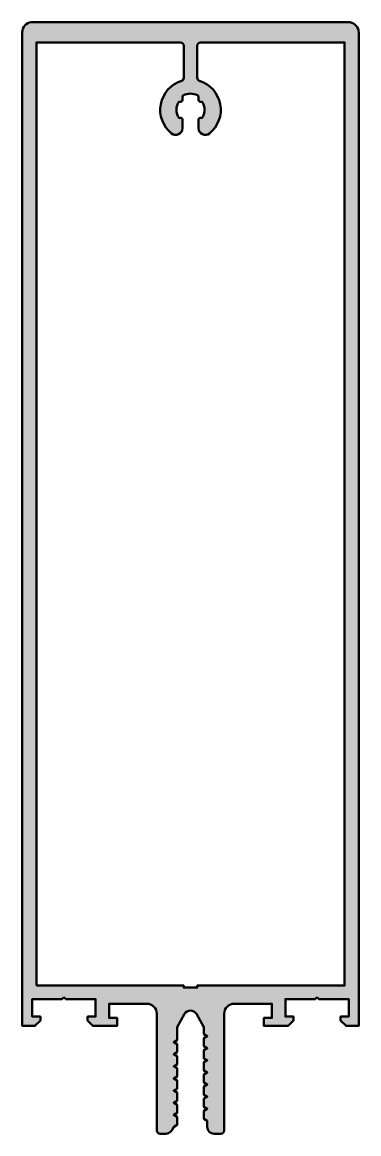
# Model space of a CAD drawing. Extents: x -25 to 25, y -16 to 149.
import ezdxf

# ---------------------------------------------------------------- set-up
doc = ezdxf.new("R2010")
doc.units = 0
doc.layers.add('0S-Alu contour', color=7, linetype='Continuous', lineweight=50)
doc.layers.add('0S-Alu hatch', color=252, linetype='Continuous', lineweight=25)

# ---------------------------------------------------------------- blocks, each defined once
blk = doc.blocks.new('322360__F8DB8D3F_54EB_4769_9F87_B693B8A537E0_')
at = {"layer": '0S-Alu hatch'}
h = blk.add_hatch(color=256, dxfattribs=at)
edge = h.paths.add_edge_path()
edge.add_arc((-23.49665275912689, 147.5051456645124), 1.503349771459177, 96.12681822609166, 179.8948720417152)
edge.add_line((-25, 147.5079040527344), (-25, -9.1552734375e-05))
edge.add_line((-25, -9.1552734375e-05), (-23.10101008415222, -9.15527343466e-05))
edge.add_line((-23.10101008415222, -9.15527343466e-05), (-22.30101013183594, 0.7999114990234375))
edge.add_line((-22.30101013183594, 0.7999114990234375), (-22.30101013183594, 1.39990234375))
edge.add_line((-22.30101013183594, 1.39990234375), (-23.5, 1.39990234375))
edge.add_line((-23.5, 1.39990234375), (-23.5, 4.000289916992187))
edge.add_line((-23.5, 4.000289916992187), (-19.05004262924194, 4.000289916992187))
edge.add_ellipse((-18.80101919174194, 3.945766300111927), major_axis=(-0.2549225318052954, 0), ratio=1, start_angle=192.3500084610652, end_angle=347.64999153893484, ccw=False)
edge.add_line((-18.55199575424194, 4.000289916992187), (-14.0999755859375, 4.000289916992187))
edge.add_line((-14.0999755859375, 4.000289916992187), (-14.0999755859375, 1.398895263671875))
edge.add_line((-14.0999755859375, 1.398895263671875), (-15.2989501953125, 1.398895263671875))
edge.add_line((-15.2989501953125, 1.398895263671875), (-15.2989501953125, 0.7999114990234091))
edge.add_line((-15.2989501953125, 0.7999114990234091), (-14.49895000457762, -9.1552734375e-05))
edge.add_line((-14.49895000457762, -9.1552734375e-05), (-10.89997100830078, -9.15527344034e-05))
edge.add_line((-10.89997100830078, -9.15527344034e-05), (-10.89997100830078, 1.199920654296875))
edge.add_line((-10.89997100830078, 1.199920654296875), (-12.09996795654297, 1.199920654296875))
edge.add_line((-12.09996795654297, 1.199920654296875), (-12.09996795654297, 3.30023193359375))
edge.add_line((-12.09996795654297, 3.30023193359375), (-6.499870300292936, 3.30023193359375))
edge.add_ellipse((-6.499112281646256, 1.800989952240461), major_axis=(-1.49924217298087, 0), ratio=1, start_angle=179.9710311837013, end_angle=270.0289688162994, ccw=False)
edge.add_line((-4.999870300292968, 1.800231933593791), (-4.999870300292979, -15.50009155273429))
edge.add_arc((-4.499674670978762, -15.49996198529533), 0.5001956460953711, 180.0148415276057, 269.0686711436248)
edge.add_line((-4.50780487060545, -16.0000915527344), (-3.65813446044919, -16.00009155273435))
edge.add_arc((-3.754578197183214, -14.74870026483461), 1.2551022069085, 274.4070287628936, 348.4301201888815)
edge.add_line((-2.524978637695372, -15.00042724609386), (-2.000175476074218, -14.69595336914062))
edge.add_line((-2.000175476074218, -14.69595336914062), (-1.999870300292968, -13.48934936523437))
edge.add_line((-1.999870300292968, -13.48934936523437), (-2.499931335449218, -13.20040893554687))
edge.add_line((-2.499931335449218, -13.20040893554687), (-2.000175476074218, -12.91134643554687))
edge.add_line((-2.000175476074218, -12.91134643554687), (-1.999870300292968, -11.68936157226562))
edge.add_line((-1.999870300292968, -11.68936157226562), (-2.499931335449218, -11.40042114257812))
edge.add_line((-2.499931335449218, -11.40042114257812), (-2.000175476074218, -11.11135864257812))
edge.add_line((-2.000175476074218, -11.11135864257812), (-1.999870300292968, -9.888504028320312))
edge.add_line((-1.999870300292968, -9.888504028320312), (-2.499931335449218, -9.600418090820312))
edge.add_line((-2.499931335449218, -9.600418090820312), (-2.000175476074218, -9.311477661132812))
edge.add_line((-2.000175476074218, -9.311477661132812), (-1.999870300292968, -8.0885009765625))
edge.add_line((-1.999870300292968, -8.0885009765625), (-2.499931335449218, -7.8004150390625))
edge.add_line((-2.499931335449218, -7.8004150390625), (-2.000175476074218, -7.511474609375))
edge.add_line((-2.000175476074218, -7.511474609375), (-1.999870300292968, -6.288497924804687))
edge.add_line((-1.999870300292968, -6.288497924804687), (-2.499931335449218, -6.000411987304687))
edge.add_line((-2.499931335449218, -6.000411987304687), (-2.000175476074218, -5.711349487304687))
edge.add_line((-2.000175476074218, -5.711349487304687), (-1.999870300292968, -4.488494873046875))
edge.add_line((-1.999870300292968, -4.488494873046875), (-2.499931335449218, -4.200408935546875))
edge.add_line((-2.499931335449218, -4.200408935546875), (-2.000175476074218, -3.911468505859375))
edge.add_line((-2.000175476074218, -3.911468505859375), (-1.999870300292968, -2.688507080078125))
edge.add_line((-1.999870300292968, -2.688507080078125), (-2.499931335449218, -2.400421142578125))
edge.add_line((-2.499931335449218, -2.400421142578125), (-2.000175476074218, -2.111480712890625))
edge.add_line((-2.000175476074218, -2.111480712890625), (-2.000175476074218, -0.1659393310546591))
edge.add_line((-2.000175476074218, -0.1659393310546591), (-0.8788375854492259, 1.78163146972659))
edge.add_ellipse((-0.0024642944336155, 1.299873822067949), major_axis=(-1.000060286324339, 0), ratio=1, start_angle=208.7983609796644, end_angle=331.2016390203338, ccw=False)
edge.add_line((0.8739089965820099, 1.781631469726562), (1.997749328613284, -0.1648712158203125))
edge.add_line((1.997749328613284, -0.1648712158203125), (1.997749328613284, -1.211471557617159))
edge.add_line((1.997749328613284, -1.211471557617159), (2.500190734863291, -1.500411987304659))
edge.add_line((2.500190734863291, -1.500411987304659), (2.000129699707034, -1.788497924804687))
edge.add_line((2.000129699707034, -1.788497924804687), (1.997749328613267, -3.011474609374971))
edge.add_line((1.997749328613267, -3.011474609374971), (2.500190734863291, -3.300415039062556))
edge.add_line((2.500190734863291, -3.300415039062556), (2.000129699707031, -3.5885009765625))
edge.add_line((2.000129699707031, -3.5885009765625), (1.997749328613281, -4.811355590820312))
edge.add_line((1.997749328613281, -4.811355590820312), (2.500190734863281, -5.100418090820312))
edge.add_line((2.500190734863281, -5.100418090820312), (2.000129699707031, -5.388504028320312))
edge.add_line((2.000129699707031, -5.388504028320312), (2.000129699707031, -6.611480712890625))
edge.add_line((2.000129699707031, -6.611480712890625), (2.500190734863281, -6.900421142578125))
edge.add_line((2.500190734863281, -6.900421142578125), (2.000129699707031, -7.188507080078125))
edge.add_line((2.000129699707031, -7.188507080078125), (2.000129699707031, -8.411468505859375))
edge.add_line((2.000129699707031, -8.411468505859375), (2.500190734863281, -8.700408935546875))
edge.add_line((2.500190734863281, -8.700408935546875), (2.000129699707031, -8.988494873046875))
edge.add_line((2.000129699707031, -8.988494873046875), (2.000129699707031, -10.21136474609375))
edge.add_line((2.000129699707031, -10.21136474609375), (2.500190734863281, -10.50042724609375))
edge.add_line((2.500190734863281, -10.50042724609375), (2.000129699707031, -10.78936767578125))
edge.add_line((2.000129699707031, -10.78936767578125), (2.000129699707031, -12.0113525390625))
edge.add_line((2.000129699707031, -12.0113525390625), (2.500190734863281, -12.3004150390625))
edge.add_line((2.500190734863281, -12.3004150390625), (2.000129699707031, -12.58935546875))
edge.add_line((2.000129699707031, -12.58935546875), (2.000129699707031, -13.79595947265625))
edge.add_line((2.000129699707031, -13.79595947265625), (2.497810363769531, -14.10041809082034))
edge.add_line((2.497810363769531, -14.10041809082034), (2.500190734863259, -15.00305175781253))
edge.add_arc((3.499674910880802, -15.00356758179495), 0.9994843091233869, 179.9704302126535, 270.0295697873485)
edge.add_line((3.500190734863269, -16.0030517578125), (4.500251770019485, -16.00305175781247))
edge.add_arc((4.500339818254555, -15.5031398060475), 0.4999119595188323, 269.9899086385249, 360.0100913614867)
edge.add_line((5.000251770019531, -15.50305175781233), (5.000320434570316, 1.800231933593751))
edge.add_ellipse((6.499562415923535, 1.800989952240475), major_axis=(-1.499242172980801, 0), ratio=1, start_angle=-90.02896881630198, end_angle=0.028968816298799993, ccw=False)
edge.add_line((6.500320434570284, 3.300231933593693), (12.10041809082031, 3.300231933593778))
edge.add_line((12.10041809082031, 3.300231933593778), (12.10041809082031, 1.199920654296875))
edge.add_line((12.10041809082031, 1.199920654296875), (10.90042114257812, 1.199920654296903))
edge.add_line((10.90042114257812, 1.199920654296903), (10.90042114257812, -9.15527344034e-05))
edge.add_line((10.90042114257812, -9.15527344034e-05), (14.49940109252929, -9.1552734375e-05))
edge.add_line((14.49940109252929, -9.1552734375e-05), (15.29940032958984, 0.7999114990234375))
edge.add_line((15.29940032958984, 0.7999114990234375), (15.29940032958984, 1.398895263671875))
edge.add_line((15.29940032958984, 1.398895263671875), (14.10042572021484, 1.398895263671875))
edge.add_line((14.10042572021484, 1.398895263671875), (14.10042572021484, 4.000289916992187))
edge.add_line((14.10042572021484, 4.000289916992187), (18.55244445800781, 4.000289916992187))
edge.add_ellipse((18.80146789550781, 3.945766300111899), major_axis=(-0.2549225318053013, 0), ratio=1, start_angle=192.3500084610714, end_angle=347.64999153892865, ccw=False)
edge.add_line((19.05049133300781, 4.000289916992187), (23.50045013427735, 4.000289916992187))
edge.add_line((23.50045013427735, 4.000289916992187), (23.50045013427735, 1.39990234375))
edge.add_line((23.50045013427735, 1.39990234375), (22.30146026611329, 1.39990234375))
edge.add_line((22.30146026611329, 1.39990234375), (22.30146026611328, 0.799911499023466))
edge.add_line((22.30146026611328, 0.799911499023466), (23.10145950317381, -9.1552734375e-05))
edge.add_line((23.10145950317381, -9.1552734375e-05), (24.99993896484376, -9.15527344034e-05))
edge.add_line((24.99993896484376, -9.15527344034e-05), (24.99993896484376, 147.4999084472656))
edge.add_arc((23.49532321868031, 147.4965580102442), 1.504619476489391, 0.1275844573957099, 82.37823620598127)
edge.add_line((23.69488525390624, 148.9878845214843), (-23.6571044921875, 148.9999084472656))
edge = h.paths.add_edge_path()
edge.add_line((-22.90000009536743, 6.000518798828125), (-22.90000009536743, 145.9999084472656))
edge.add_line((-22.90000009536743, 145.9999084472656), (-1.501402513373136, 145.9999084472656))
edge.add_ellipse((-1.501402513373136, 145.4999084472656), major_axis=(-0.4999999999999987, 0), ratio=1, start_angle=180, end_angle=270, ccw=False)
edge.add_line((-1.001402513373136, 145.4999084472656), (-1.001402513373136, 140.7698955759287))
edge.add_ellipse((-1.501402513373157, 140.7698955759287), major_axis=(-0.5000000000000214, 0), ratio=1, start_angle=107.46979268790989, end_angle=180, ccw=False)
edge.add_arc((-0.0003878039005407, 136.0005187988281), 4.499999999999967, 107.469792687909, 231.0551964059053)
edge.add_arc((-2.200387803900476, 133.2783872810649), 0.9999999999999978, 231.0551964059055, 360)
edge.add_line((-1.200387803900472, 133.2783872810649), (-1.200387803900483, 134.5308249531582))
edge.add_arc((-1.50038780390048, 134.5308249531582), 0.2999999999999971, 0, 130.3192648390385)
edge.add_ellipse((-0.0003878039004626, 136.0005187988281), major_axis=(-2.099999999999994, 0), ratio=1, start_angle=-36.22322108088878, end_angle=36.223221080887924, ccw=False)
edge.add_arc((-1.500387803900451, 137.470212644498), 0.2999999999999798, 229.6807351609569, 360)
edge.add_line((-1.200387803900468, 137.470212644498), (-1.200387803900468, 137.8978853949291))
edge.add_ellipse((-0.9003878039004575, 137.8978853949291), major_axis=(-0.3000000000000114, 0), ratio=1, start_angle=295.3769335251535, end_angle=360, ccw=False)
edge.add_ellipse((-0.0003878039005158, 136.0005187988281), major_axis=(-2.399999999999994, 0), ratio=1, start_angle=244.6230664748465, end_angle=295.37693352515123, ccw=False)
edge.add_ellipse((0.8996121960995395, 137.8978853949291), major_axis=(-0.2999999999999841, 0), ratio=1, start_angle=180, end_angle=244.6230664748506, ccw=False)
edge.add_line((1.199612196099522, 137.8978853949291), (1.199612196099522, 137.470212644498))
edge.add_arc((1.49961219609953, 137.470212644498), 0.3000000000000078, 180, 310.3192648390391)
edge.add_ellipse((-0.0003878039004803, 136.0005187988281), major_axis=(-2.099999999999993, 0), ratio=1, start_angle=143.7767789191122, end_angle=216.2232210808879, ccw=False)
edge.add_arc((1.499612196099533, 134.5308249531582), 0.2999999999999952, 49.68073516096133, 180)
edge.add_line((1.19961219609954, 134.5308249531582), (1.199612196099526, 133.2783872810649))
edge.add_arc((2.199612196099511, 133.2783872810649), 0.9999999999999857, 180, 308.9448035940962)
edge.add_arc((-0.0003878039004981, 136.0005187988281), 4.499999999999996, 308.9448035940958, 432.5545856249628)
edge.add_ellipse((1.498597486626874, 140.7705337986769), major_axis=(-0.5000000000000097, 0), ratio=1, start_angle=0, end_angle=72.55458562496119, ccw=False)
edge.add_line((0.9985974866268634, 140.7705337986769), (0.9985974866268634, 145.4999084472656))
edge.add_ellipse((1.498597486626863, 145.4999084472656), major_axis=(-0.5, 0), ratio=1, start_angle=269.9999999999996, end_angle=360, ccw=False)
edge.add_line((1.498597486626866, 145.9999084472656), (22.89992523193361, 145.9999084472656))
edge.add_line((22.89992523193361, 145.9999084472656), (22.89992523193359, 6.000518798828125))
edge.add_line((22.89992523193359, 6.000518798828125), (0.9999618530273438, 6.000518798828125))
edge.add_line((0.9999618530273438, 6.000518798828125), (0.9999618530273438, 5.700515747070312))
edge.add_line((0.9999618530273438, 5.700515747070312), (-1.000038146972656, 5.700515747070312))
edge.add_line((-1.000038146972656, 5.700515747070312), (-1.000038146972656, 6.000518798828125))
edge.add_line((-1.000038146972656, 6.000518798828125), (-22.90000009536743, 6.000518798828125))
at = {"layer": '0S-Alu contour', "color": 7}
for points in [[(23.69488525390624, 148.9878845214843), (-23.6571044921875, 148.9999084472656)], [(-25, 147.5079040527344), (-25, -9.1552734375e-05), (-23.10101008415222, -9.15527343466e-05), (-22.30101013183594, 0.7999114990234375), (-22.30101013183594, 1.39990234375), (-23.5, 1.39990234375), (-23.5, 4.000289916992187), (-19.05004262924194, 4.000289916992187)], [(19.05049133300781, 4.000289916992187), (23.50045013427735, 4.000289916992187), (23.50045013427735, 1.39990234375), (22.30146026611329, 1.39990234375), (22.30146026611328, 0.799911499023466), (23.10145950317381, -9.1552734375e-05), (24.99993896484376, -9.15527344034e-05), (24.99993896484376, 147.4999084472656)], [(-22.90000009536743, 6.000518798828125), (-22.90000009536743, 145.9999084472656), (-1.501402513373136, 145.9999084472656)], [(1.498597486626866, 145.9999084472656), (22.89992523193361, 145.9999084472656), (22.89992523193359, 6.000518798828125), (0.9999618530273438, 6.000518798828125), (0.9999618530273438, 5.700515747070312), (-1.000038146972656, 5.700515747070312), (-1.000038146972656, 6.000518798828125), (-22.90000009536743, 6.000518798828125)], [(-1.001402513373136, 145.4999084472656), (-1.001402513373136, 140.7698955759287)], [(0.9985974866268634, 140.7705337986769), (0.9985974866268634, 145.4999084472656)], [(-1.200387803900468, 137.470212644498), (-1.200387803900468, 137.8978853949291)], [(1.199612196099522, 137.8978853949291), (1.199612196099522, 137.470212644498)], [(-1.200387803900472, 133.2783872810649), (-1.200387803900483, 134.5308249531582)], [(1.19961219609954, 134.5308249531582), (1.199612196099526, 133.2783872810649)], [(-18.55199575424194, 4.000289916992187), (-14.0999755859375, 4.000289916992187), (-14.0999755859375, 1.398895263671875), (-15.2989501953125, 1.398895263671875), (-15.2989501953125, 0.7999114990234091), (-14.49895000457762, -9.1552734375e-05), (-10.89997100830078, -9.15527344034e-05), (-10.89997100830078, 1.199920654296875), (-12.09996795654297, 1.199920654296875), (-12.09996795654297, 3.30023193359375), (-6.499870300292936, 3.30023193359375)], [(6.500320434570284, 3.300231933593693), (12.10041809082031, 3.300231933593778), (12.10041809082031, 1.199920654296875), (10.90042114257812, 1.199920654296903), (10.90042114257812, -9.15527344034e-05), (14.49940109252929, -9.1552734375e-05), (15.29940032958984, 0.7999114990234375), (15.29940032958984, 1.398895263671875), (14.10042572021484, 1.398895263671875), (14.10042572021484, 4.000289916992187), (18.55244445800781, 4.000289916992187)], [(-4.999870300292968, 1.800231933593791), (-4.999870300292979, -15.50009155273429)], [(-2.524978637695372, -15.00042724609386), (-2.000175476074218, -14.69595336914062), (-1.999870300292968, -13.48934936523437), (-2.499931335449218, -13.20040893554687), (-2.000175476074218, -12.91134643554687), (-1.999870300292968, -11.68936157226562), (-2.499931335449218, -11.40042114257812), (-2.000175476074218, -11.11135864257812), (-1.999870300292968, -9.888504028320312), (-2.499931335449218, -9.600418090820312), (-2.000175476074218, -9.311477661132812), (-1.999870300292968, -8.0885009765625), (-2.499931335449218, -7.8004150390625), (-2.000175476074218, -7.511474609375), (-1.999870300292968, -6.288497924804687), (-2.499931335449218, -6.000411987304687), (-2.000175476074218, -5.711349487304687), (-1.999870300292968, -4.488494873046875), (-2.499931335449218, -4.200408935546875), (-2.000175476074218, -3.911468505859375), (-1.999870300292968, -2.688507080078125), (-2.499931335449218, -2.400421142578125), (-2.000175476074218, -2.111480712890625), (-2.000175476074218, -0.1659393310546591), (-0.8788375854492259, 1.78163146972659)], [(0.8739089965820099, 1.781631469726562), (1.997749328613284, -0.1648712158203125), (1.997749328613284, -1.211471557617159), (2.500190734863291, -1.500411987304659), (2.000129699707034, -1.788497924804687), (1.997749328613267, -3.011474609374971), (2.500190734863291, -3.300415039062556), (2.000129699707031, -3.5885009765625), (1.997749328613281, -4.811355590820312), (2.500190734863281, -5.100418090820312), (2.000129699707031, -5.388504028320312), (2.000129699707031, -6.611480712890625), (2.500190734863281, -6.900421142578125), (2.000129699707031, -7.188507080078125), (2.000129699707031, -8.411468505859375), (2.500190734863281, -8.700408935546875), (2.000129699707031, -8.988494873046875), (2.000129699707031, -10.21136474609375), (2.500190734863281, -10.50042724609375), (2.000129699707031, -10.78936767578125), (2.000129699707031, -12.0113525390625), (2.500190734863281, -12.3004150390625), (2.000129699707031, -12.58935546875), (2.000129699707031, -13.79595947265625), (2.497810363769531, -14.10041809082034), (2.500190734863259, -15.00305175781253)], [(5.000251770019531, -15.50305175781233), (5.000320434570316, 1.80023193359375)], [(-4.50780487060545, -16.0000915527344), (-3.65813446044919, -16.00009155273435)], [(3.500190734863269, -16.0030517578125), (4.500251770019485, -16.00305175781247)]]:
    blk.add_lwpolyline(points, dxfattribs=at)
for centre, radius, start, end in [((-23.49665275912689, 147.5051456645124), 1.503349771459177, 96.12681822609166, 179.8948720417152), ((23.49532321868031, 147.4965580102442), 1.504619476489391, 0.1275844573957099, 82.37823620598127), ((-0.0003878039005407, 136.0005187988281), 4.499999999999967, 107.469792687909, 231.0551964059053), ((-0.0003878039004981, 136.0005187988281), 4.499999999999996, 308.9448035940958, 72.55458562496278), ((-1.500387803900451, 137.470212644498), 0.2999999999999798, 229.6807351609569, 0), ((1.49961219609953, 137.470212644498), 0.3000000000000078, 180, 310.3192648390391), ((-1.50038780390048, 134.5308249531582), 0.2999999999999971, 0, 130.3192648390385), ((1.499612196099533, 134.5308249531582), 0.2999999999999952, 49.68073516096133, 180), ((-2.200387803900476, 133.2783872810649), 0.9999999999999978, 231.0551964059055, 0), ((2.199612196099511, 133.2783872810649), 0.9999999999999857, 180, 308.9448035940962), ((-4.499674670978762, -15.49996198529533), 0.5001956460953711, 180.0148415276057, 269.0686711436248), ((-3.754578197183214, -14.74870026483461), 1.2551022069085, 274.4070287628936, 348.4301201888815), ((3.499674910880802, -15.00356758179495), 0.9994843091233869, 179.9704302126535, 270.0295697873485), ((4.500339818254555, -15.5031398060475), 0.4999119595188323, 269.9899086385249, 0.0100913614866932)]:
    blk.add_arc(centre, radius, start, end, dxfattribs=at)
at = {"layer": '0S-Alu contour', "color": 7, "extrusion": (0, 0, -1)}
for centre, radius, start, end in [((1.501402513373136, 145.4999084472656), 0.4999999999999987, 90, 180), ((-1.498597486626863, 145.4999084472656), 0.5, 0, 90.0000000000004), ((1.501402513373157, 140.7698955759287), 0.5000000000000214, 180, 252.5302073120901), ((-1.498597486626874, 140.7705337986769), 0.5000000000000097, 287.4454143750388, 0), ((0.0003878039004626, 136.0005187988281), 2.099999999999994, 323.7767789191121, 36.22322108088878), ((0.9003878039004575, 137.8978853949291), 0.3000000000000114, 0, 64.6230664748465), ((0.0003878039005158, 136.0005187988281), 2.399999999999994, 64.62306647484876, 115.3769335251535), ((-0.8996121960995395, 137.8978853949291), 0.2999999999999841, 115.3769335251494, 180), ((0.0003878039004803, 136.0005187988281), 2.099999999999993, 143.7767789191121, 216.2232210808878), ((18.80101919174194, 3.945766300111927), 0.2549225318052954, 12.35000846106518, 167.6499915389348), ((6.499112281646256, 1.800989952240461), 1.49924217298087, 89.9710311837006, 180.0289688162988), ((-6.499562415923535, 1.800989952240475), 1.499242172980801, 359.9710311837012, 90.02896881630203), ((-18.80146789550781, 3.945766300111899), 0.2549225318053013, 12.35000846107133, 167.6499915389286), ((0.0024642944336155, 1.299873822067949), 1.000060286324339, 28.79836097966621, 151.2016390203356)]:
    blk.add_arc(centre, radius, start, end, dxfattribs=at)
blk = doc.blocks.new('322360__A6989FD2_19ED_4BAB_864A_7C6211D76E1A_')
at = {"layer": '0S-Alu contour', "color": 7}
blk.add_blockref('322360__F8DB8D3F_54EB_4769_9F87_B693B8A537E0_', (0, 0), dxfattribs=at)

msp = doc.modelspace()

# ---------------------------------------------------------------- block references
at = {"layer": '0S-Alu contour', "color": 7}
msp.add_blockref('322360__A6989FD2_19ED_4BAB_864A_7C6211D76E1A_', (0, 0), dxfattribs=at)

doc.saveas('drawing.dxf')
